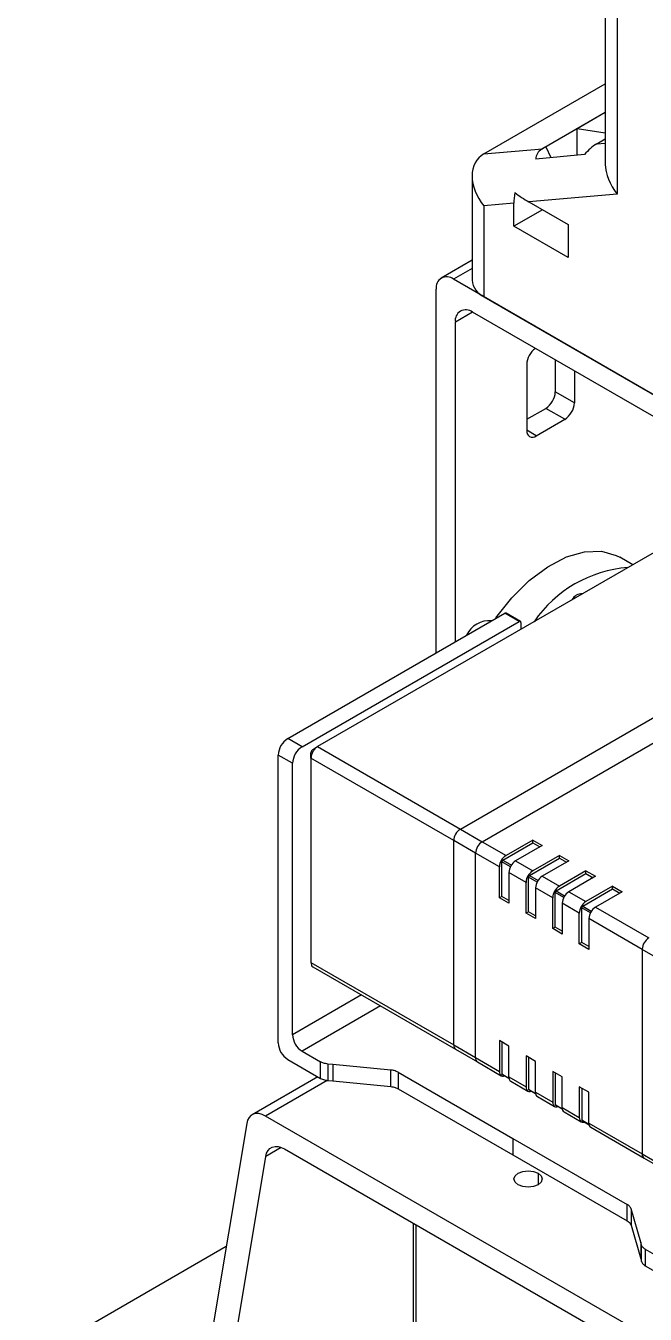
# Model space of a CAD drawing. Header units: millimetres. Extents: x 1241 to 2501, y 194 to 1085.
# Drawn here: x 2211.5 to 2257.5, y 776.9 to 872.6 of the extents above; entities that cross this region are included whole.
import ezdxf

# ---------------------------------------------------------------- set-up
doc = ezdxf.new("R2010")
doc.units = ezdxf.units.MM
doc.header["$LTSCALE"] = 3

msp = doc.modelspace()

# ---------------------------------------------------------------- linework, layer by layer
at = {"color": 7, "linetype": 'Continuous', "lineweight": 25}
for p, q in [((2254.524, 909.565), (2254.524, 862.362)), ((2245.503, 863.116), (2254.524, 868.323)), ((2254.524, 866.202), (2249.852, 863.505)), ((2254.524, 866.201), (2252.43, 864.992)), ((2252.43, 863.015), (2252.43, 864.992)), ((2254.524, 864.668), (2252.43, 864.992)), ((2250.103, 863.649), (2249.809, 863.479)), ((2250.103, 863.649), (2250.478, 862.84)), ((2253.882, 863.865), (2254.524, 864.235)), ((2245.503, 863.116), (2249.852, 863.505)), ((2252.97, 863.063), (2249.351, 862.739)), ((2244.624, 861.477), (2244.624, 853.726)), ((2255.403, 860.137), (2248.849, 859.552)), ((2247.731, 859.451), (2245.503, 859.252)), ((2245.503, 859.252), (2245.503, 852.501)), ((2247.731, 857.748), (2247.731, 859.451)), ((2249.852, 858.972), (2247.731, 857.748)), ((2248.849, 859.552), (2251.761, 857.871)), ((2251.761, 857.871), (2251.761, 855.421)), ((2251.761, 855.421), (2247.731, 857.748)), ((2244.624, 855.215), (2242.34, 853.897)), ((2241.968, 826.051), (2241.968, 853.072)), ((2277.464, 834.05), (2243.24, 853.807)), ((2245.503, 852.501), (2275.202, 835.357)), ((2276.05, 833.234), (2244.655, 851.358)), ((2243.382, 826.867), (2243.382, 850.623)), ((2248.686, 847.479), (2248.686, 842.58)), ((2250.808, 847.806), (2250.808, 845.438)), ((2252.222, 846.989), (2252.222, 844.621)), ((2252.222, 844.621), (2250.808, 845.438)), ((2248.686, 843.397), (2250.101, 844.213)), ((2251.515, 843.397), (2250.101, 844.213)), ((2249.393, 842.172), (2251.515, 843.397)), ((2260.442, 834.833), (2233.148, 819.077)), ((2256.565, 832.595), (2255.595, 833.155)), ((2230.932, 819.68), (2247.054, 828.987)), ((2231.992, 819.067), (2248.114, 828.374)), ((2243.754, 812.954), (2271.049, 828.71)), ((2248.114, 828.374), (2247.054, 828.987)), ((2248.214, 828.384), (2247.154, 828.997)), ((2248.256, 828.293), (2248.256, 827.798)), ((2245.381, 812.015), (2272.675, 827.771)), ((2231.992, 819.067), (2230.932, 819.68)), ((2232.653, 818.219), (2232.653, 818.627)), ((2232.794, 818.872), (2233.148, 819.077)), ((2233.148, 819.077), (2243.754, 812.954)), ((2231.285, 817.843), (2230.224, 818.455)), ((2230.224, 797.062), (2230.224, 818.455)), ((2231.285, 797.674), (2231.285, 817.843)), ((2243.259, 812.096), (2232.653, 818.219)), ((2232.653, 818.219), (2232.653, 803.032)), ((2243.754, 812.954), (2245.381, 812.015)), ((2243.259, 796.909), (2243.259, 812.096)), ((2244.886, 811.157), (2243.259, 812.096)), ((2245.381, 812.015), (2247.148, 810.994)), ((2246.901, 810.647), (2249.128, 811.933)), ((2249.128, 812.137), (2247.148, 810.994)), ((2249.128, 812.137), (2249.835, 811.729)), ((2249.128, 811.933), (2249.128, 812.137)), ((2249.128, 811.933), (2249.659, 811.627)), ((2244.886, 795.97), (2244.886, 811.157)), ((2246.653, 810.137), (2244.886, 811.157)), ((2249.835, 811.729), (2247.856, 810.586)), ((2251.108, 810.994), (2249.128, 809.851)), ((2251.108, 810.994), (2251.815, 810.586)), ((2251.108, 810.79), (2251.108, 810.994)), ((2246.653, 807.851), (2246.653, 810.137)), ((2246.83, 807.953), (2246.83, 810.525)), ((2247.856, 810.586), (2249.128, 809.851)), ((2248.881, 809.504), (2251.108, 810.79)), ((2251.815, 810.586), (2249.835, 809.443)), ((2251.108, 810.79), (2251.639, 810.484)), ((2247.361, 809.729), (2247.361, 807.442)), ((2248.633, 808.994), (2247.361, 809.729)), ((2248.633, 806.708), (2248.633, 808.994)), ((2248.81, 806.81), (2248.81, 809.382)), ((2249.835, 809.443), (2251.108, 808.708)), ((2250.861, 808.361), (2253.088, 809.647)), ((2253.088, 809.851), (2251.108, 808.708)), ((2253.795, 809.443), (2251.815, 808.3)), ((2253.088, 809.851), (2253.795, 809.443)), ((2253.088, 809.647), (2253.088, 809.851)), ((2253.088, 809.647), (2253.618, 809.341)), ((2249.34, 808.586), (2249.34, 806.299)), ((2250.613, 807.851), (2249.34, 808.586)), ((2250.79, 805.667), (2250.79, 808.239)), ((2251.815, 808.3), (2253.088, 807.565)), ((2252.841, 807.218), (2255.068, 808.504)), ((2255.068, 808.708), (2253.088, 807.565)), ((2255.775, 808.3), (2253.795, 807.157)), ((2255.068, 808.708), (2255.775, 808.3)), ((2255.068, 808.504), (2255.068, 808.708)), ((2255.068, 808.504), (2255.598, 808.198)), ((2246.83, 807.953), (2246.653, 807.851)), ((2247.361, 807.442), (2246.653, 807.851)), ((2247.361, 807.646), (2246.83, 807.953)), ((2250.613, 805.565), (2250.613, 807.851)), ((2251.32, 807.443), (2251.32, 805.156)), ((2252.593, 806.708), (2251.32, 807.443)), ((2252.77, 804.524), (2252.77, 807.096)), ((2253.795, 807.157), (2257.755, 804.871)), ((2248.81, 806.81), (2248.633, 806.708)), ((2249.34, 806.299), (2248.633, 806.708)), ((2249.34, 806.503), (2248.81, 806.81)), ((2252.593, 804.422), (2252.593, 806.708)), ((2257.26, 804.014), (2253.3, 806.3)), ((2253.3, 806.3), (2253.3, 804.013)), ((2250.79, 805.667), (2250.613, 805.565)), ((2251.32, 805.156), (2250.613, 805.565)), ((2251.32, 805.36), (2250.79, 805.667)), ((2252.77, 804.524), (2252.593, 804.422)), ((2253.3, 804.013), (2252.593, 804.422)), ((2253.3, 804.217), (2252.77, 804.524)), ((2257.26, 804.014), (2257.26, 788.826)), ((2259.594, 802.667), (2257.26, 804.014)), ((2232.653, 803.032), (2243.259, 796.909)), ((2232.798, 802.711), (2243.404, 796.588)), ((2243.259, 796.909), (2244.886, 795.97)), ((2243.404, 796.588), (2245.031, 795.649)), ((2247.361, 796.827), (2246.653, 797.235)), ((2246.653, 797.235), (2246.653, 794.949)), ((2246.83, 797.133), (2246.83, 794.765)), ((2247.361, 794.541), (2247.361, 796.827)), ((2230.932, 795.837), (2233.366, 794.432)), ((2231.992, 796.449), (2233.366, 795.656)), ((2233.366, 794.432), (2233.366, 795.656)), ((2244.886, 795.97), (2246.653, 794.949)), ((2245.031, 795.649), (2246.798, 794.629)), ((2249.34, 795.684), (2248.633, 796.093)), ((2248.633, 796.093), (2248.633, 793.806)), ((2248.81, 795.99), (2248.81, 793.622)), ((2249.34, 793.398), (2249.34, 795.684)), ((2234.268, 795.461), (2233.91, 795.495)), ((2233.91, 795.495), (2233.91, 794.27)), ((2238.587, 795.049), (2234.268, 795.461)), ((2234.268, 795.461), (2234.268, 794.236)), ((2238.587, 793.824), (2238.587, 795.049)), ((2239.131, 794.888), (2247.644, 789.973)), ((2239.131, 794.888), (2239.131, 793.663)), ((2246.851, 794.72), (2247.374, 794.418)), ((2251.32, 794.541), (2250.613, 794.95)), ((2250.613, 794.95), (2250.613, 792.663)), ((2250.79, 794.847), (2250.79, 792.479)), ((2233.161, 794.55), (2228.278, 791.731)), ((2233.91, 794.27), (2234.268, 794.236)), ((2234.268, 794.236), (2238.587, 793.824)), ((2239.131, 793.663), (2247.644, 788.748)), ((2247.361, 794.541), (2248.633, 793.806)), ((2247.506, 794.22), (2248.778, 793.486)), ((2251.32, 792.255), (2251.32, 794.541)), ((2253.3, 793.398), (2252.593, 793.807)), ((2252.593, 793.807), (2252.593, 791.52)), ((2252.77, 793.705), (2252.77, 791.337)), ((2248.831, 793.577), (2249.354, 793.275)), ((2249.34, 793.398), (2250.613, 792.663)), ((2249.485, 793.078), (2250.758, 792.343)), ((2253.3, 791.112), (2253.3, 793.398)), ((2250.811, 792.434), (2251.333, 792.132)), ((2251.32, 792.255), (2252.593, 791.52)), ((2251.465, 791.935), (2252.738, 791.2)), ((2227.885, 791.085), (2223.443, 764.366)), ((2256.882, 775.696), (2229.278, 791.632)), ((2252.791, 791.291), (2253.313, 790.989)), ((2253.3, 791.112), (2257.26, 788.826)), ((2253.445, 790.792), (2257.405, 788.506)), ((2247.644, 789.973), (2256.157, 785.059)), ((2247.644, 789.973), (2247.644, 788.748)), ((2230.692, 789.182), (2255.468, 774.88)), ((2224.857, 761.916), (2229.299, 788.635)), ((2247.644, 788.748), (2256.157, 783.834)), ((2257.405, 788.506), (2259.569, 787.256)), ((2256.157, 783.834), (2256.157, 785.059)), ((2257.15, 782.251), (2256.436, 784.744)), ((2256.436, 784.744), (2256.436, 783.52)), ((2240.237, 783.672), (2240.237, 775.73)), ((2256.436, 783.52), (2257.15, 781.026)), ((2257.209, 782.045), (2257.15, 782.251)), ((2257.15, 782.251), (2257.15, 781.026)), ((2226.364, 781.934), (2211.467, 773.334)), ((2257.209, 780.82), (2257.209, 782.045)), ((2257.489, 781.731), (2257.489, 780.506)), ((2257.489, 781.731), (2258.862, 780.938)), ((2257.15, 781.026), (2257.209, 780.82)), ((2257.489, 780.506), (2259.923, 779.101))]:
    msp.add_line(p, q, dxfattribs=at)
at = {"color": 8, "linetype": 'Continuous', "lineweight": 25}
for p, q in [((2255.403, 910.073), (2255.403, 860.137)), ((2253.882, 863.865), (2254.524, 863.922)), ((2244.624, 854.606), (2243.24, 853.807)), ((2244.655, 851.358), (2243.382, 850.623)), ((2249.393, 842.172), (2248.686, 842.58)), ((2247.472, 810.154), (2246.83, 810.525)), ((2246.901, 810.647), (2247.543, 810.277)), ((2249.452, 809.011), (2248.81, 809.382)), ((2248.881, 809.504), (2249.523, 809.134)), ((2251.432, 807.868), (2250.79, 808.239)), ((2250.861, 808.361), (2251.502, 807.991)), ((2253.412, 806.725), (2252.77, 807.096)), ((2252.841, 807.218), (2253.482, 806.848)), ((2236.404, 800.629), (2231.285, 797.674)), ((2237.818, 799.813), (2231.992, 796.449)), ((2246.83, 794.765), (2247.367, 794.456)), ((2233.863, 794.279), (2229.278, 791.632)), ((2248.81, 793.622), (2249.346, 793.313)), ((2250.79, 792.479), (2251.326, 792.17)), ((2252.77, 791.337), (2253.306, 791.027)), ((2230.449, 789.299), (2229.299, 788.635)), ((2257.26, 788.826), (2259.569, 787.493)), ((2249.529, 787.387), (2249.529, 786.53)), ((2240.442, 783.554), (2240.442, 775.445))]:
    msp.add_line(p, q, dxfattribs=at)
at = {"color": 7, "linetype": 'Continuous', "lineweight": 25, "flags": 128}
for points in [[(2246.396, 828.638), (2247.57, 830.128), (2248.875, 831.421), (2250.246, 832.448), (2251.631, 833.169), (2252.975, 833.557), (2254.229, 833.597), (2255.342, 833.287), (2255.595, 833.155)], [(2252.134, 830.037), (2252.175, 830.115), (2252.243, 830.22)], [(2246.653, 794.949), (2246.663, 794.843), (2246.691, 794.752), (2246.737, 794.68), (2246.798, 794.629), (2246.873, 794.601), (2246.959, 794.597), (2247.035, 794.613)], [(2248.633, 793.806), (2248.643, 793.7), (2248.671, 793.609), (2248.717, 793.537), (2248.778, 793.486), (2248.853, 793.458), (2248.939, 793.455), (2249.015, 793.47)], [(2229.278, 791.632), (2229.032, 791.749), (2228.794, 791.813), (2228.57, 791.821), (2228.368, 791.774), (2228.194, 791.673), (2228.053, 791.521), (2227.949, 791.323), (2227.885, 791.085)], [(2250.613, 792.663), (2250.623, 792.557), (2250.651, 792.466), (2250.697, 792.394), (2250.758, 792.343), (2250.833, 792.315), (2250.919, 792.312), (2250.995, 792.327)], [(2252.593, 791.52), (2252.603, 791.414), (2252.631, 791.323), (2252.677, 791.251), (2252.738, 791.2), (2252.813, 791.172), (2252.899, 791.169), (2252.975, 791.184)], [(2229.299, 788.635), (2229.363, 788.874), (2229.467, 789.072), (2229.608, 789.224), (2229.783, 789.325), (2229.985, 789.372), (2230.208, 789.363), (2230.447, 789.299), (2230.692, 789.182)], [(2248.044, 786.53), (2247.816, 786.726), (2247.736, 786.958), (2247.816, 787.19), (2248.044, 787.387), (2248.385, 787.518), (2248.786, 787.564), (2249.188, 787.518), (2249.529, 787.387)], [(2249.529, 787.387), (2249.756, 787.19), (2249.836, 786.958), (2249.756, 786.726), (2249.529, 786.53), (2249.188, 786.398), (2248.786, 786.352), (2248.385, 786.398), (2248.044, 786.53)]]:
    msp.add_lwpolyline(points, dxfattribs=at)
at = {"color": 7, "linetype": 'Continuous', "lineweight": 25}
for centre, radius, start, end in [((2242.744, 853.198), 0.786, 50.79671, 189.21404), ((2246.126, 853.876), 1.509, 185.6948, 245.62534), ((2244.158, 850.749), 0.786, 50.79671, 189.21404), ((2250.238, 847.404), 1.554, 125.96637, 177.20886), ((2249.272, 845.508), 1.537, 302.60548, 357.39452), ((2250.687, 844.691), 1.537, 302.60548, 357.39452), ((2249.117, 842.51), 0.437, 170.78596, 309.20329), ((2256.928, 823.079), 9.335, 94.45328, 145.54134), ((2252.782, 829.615), 0.824, 86.76275, 153.23187), ((2245.858, 826.646), 1.782, 83.29625, 156.69838), ((2247.112, 828.905), 0.101, 65.69288, 125.61758), ((2248.169, 828.307), 0.0873, 350.78596, 129.20329), ((2231.76, 818.385), 1.537, 122.60548, 177.39452), ((2232.82, 817.773), 1.537, 122.60548, 177.39452), ((2232.96, 818.614), 0.307, 122.60515, 177.39535), ((2244.334, 812.047), 1.076, 122.60548, 177.39452), ((2245.96, 811.108), 1.076, 122.60548, 177.39452), ((2247.728, 810.088), 1.076, 122.60548, 177.39452), ((2246.984, 810.518), 0.154, 122.60548, 177.39452), ((2248.435, 809.68), 1.076, 122.60548, 177.39452), ((2249.708, 808.945), 1.076, 122.60548, 177.39452), ((2248.964, 809.375), 0.154, 122.60548, 177.39452), ((2250.415, 808.537), 1.076, 122.60548, 177.39452), ((2251.688, 807.802), 1.076, 122.60548, 177.39452), ((2250.944, 808.232), 0.154, 122.60548, 177.39452), ((2252.395, 807.394), 1.076, 122.60548, 177.39452), ((2253.668, 806.659), 1.076, 122.60548, 177.39452), ((2252.923, 807.089), 0.154, 122.60548, 177.39452), ((2254.375, 806.251), 1.076, 122.60548, 177.39452), ((2258.335, 803.965), 1.076, 122.60548, 177.39452), ((2232.82, 797.744), 1.537, 182.60548, 237.39452), ((2231.76, 797.131), 1.537, 182.60548, 237.39452), ((2243.602, 796.871), 0.345, 173.70115, 234.98667), ((2243.592, 796.866), 0.336, 172.74417, 235.94365), ((2245.219, 795.927), 0.336, 172.74417, 235.94365), ((2245.229, 795.932), 0.345, 173.70115, 234.98667), ((2246.88, 794.761), 0.0503, 174.37962, 234.30196), ((2247.704, 794.503), 0.345, 173.70115, 234.98667), ((2248.86, 793.618), 0.0503, 174.37962, 234.30196), ((2249.683, 793.36), 0.345, 173.70115, 234.98667), ((2250.84, 792.475), 0.0503, 174.37962, 234.30196), ((2251.663, 792.217), 0.345, 173.70115, 234.98667), ((2252.82, 791.332), 0.0503, 174.37962, 234.30196), ((2253.643, 791.074), 0.345, 173.70115, 234.98667), ((2257.593, 788.784), 0.336, 172.74417, 235.94365), ((2257.603, 788.788), 0.345, 173.70115, 234.98667)]:
    msp.add_arc(centre, radius, start, end, dxfattribs=at)
for centre, major_axis, ratio, start_param, end_param in [((2253.882, 861.036), (1.275, 2.997), 0.565758, 0.644794, 1.089618), ((2247.624, 860.477), (2.529, -2.313), 0.697875, 2.924271, 4.495068), ((2254.094, 861.055), (4.675, -1.989), 0.402512, 2.867717, 3.292378), ((2249.852, 860.676), (1.275, 2.997), 0.565758, 0.644794, 0.664957), ((2257.524, 861.362), (2.529, -2.313), 0.697875, 3.709669, 4.495068), ((2249.852, 860.676), (1.275, 2.997), 0.565758, 1.94876, 2.21559), ((2250.971, 860.776), (4.675, -1.989), 0.402512, 4.15152, 4.41835)]:
    msp.add_ellipse(centre, major_axis=major_axis, ratio=ratio, start_param=start_param, end_param=end_param, dxfattribs=at)
msp.add_open_spline([(2233.148, 819.077), (2233.083, 819.031), (2232.953, 818.938), (2232.79, 818.712), (2232.675, 818.457), (2232.66, 818.298), (2232.653, 818.219)], degree=3, dxfattribs=at)
for points, knots in [([(2232.653, 803.032), (2232.661, 802.963), (2232.678, 802.827), (2232.744, 802.722), (2232.798, 802.711), (2232.798, 802.711)], [0, 0, 0, 0, 0.4999489, 0.9998979, 1, 1, 1, 1]), ([(2233.91, 795.495), (2233.796, 795.513), (2233.594, 795.544), (2233.435, 795.622), (2233.366, 795.656)], [0, 0, 0, 0, 0.56217, 1, 1, 1, 1]), ([(2239.131, 794.888), (2239.04, 794.931), (2238.878, 795.008), (2238.676, 795.036), (2238.587, 795.049)], [0, 0, 0, 0, 0.561625, 1, 1, 1, 1]), ([(2233.366, 794.432), (2233.457, 794.388), (2233.618, 794.312), (2233.821, 794.283), (2233.91, 794.27)], [0, 0, 0, 0, 0.561625, 1, 1, 1, 1]), ([(2238.587, 793.824), (2238.7, 793.807), (2238.903, 793.776), (2239.061, 793.697), (2239.131, 793.663)], [0, 0, 0, 0, 0.5621696, 1, 1, 1, 1]), ([(2256.436, 784.744), (2256.406, 784.81), (2256.352, 784.927), (2256.216, 785.019), (2256.157, 785.059)], [0, 0, 0, 0, 0.56217, 1, 1, 1, 1]), ([(2256.157, 783.834), (2256.232, 783.781), (2256.365, 783.688), (2256.415, 783.571), (2256.436, 783.52)], [0, 0, 0, 0, 0.561625, 1, 1, 1, 1]), ([(2257.489, 781.731), (2257.414, 781.783), (2257.281, 781.876), (2257.231, 781.993), (2257.209, 782.045)], [0, 0, 0, 0, 0.561625, 1, 1, 1, 1]), ([(2257.209, 780.82), (2257.24, 780.754), (2257.293, 780.637), (2257.429, 780.546), (2257.489, 780.506)], [0, 0, 0, 0, 0.56217, 1, 1, 1, 1])]:
    msp.add_open_spline(points, degree=3, knots=knots, dxfattribs=at)

doc.saveas('drawing.dxf')
